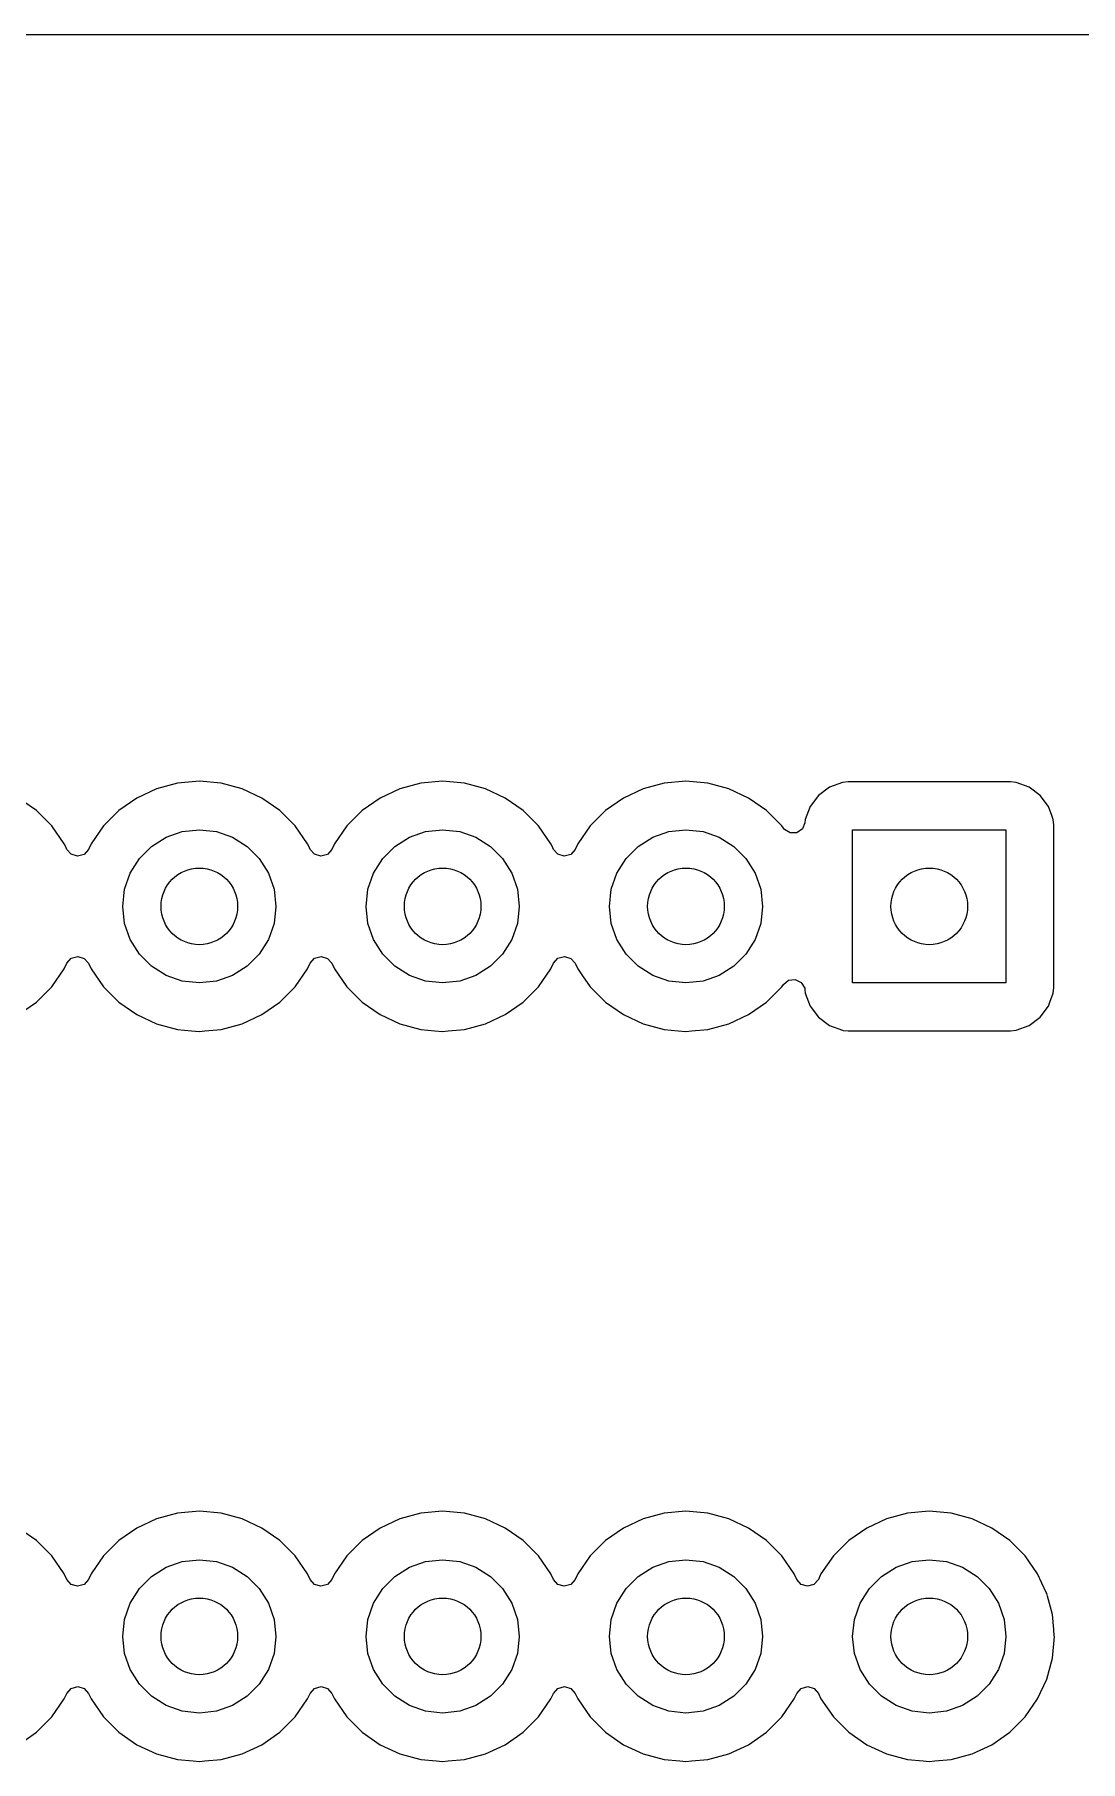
# Model space of a CAD drawing. Extents: x 2.85 to 10.26, y -4.55 to -2.42.
# Drawn here: x 8.475 to 8.905, y -3.131 to -2.421 of the extents above; entities that cross this region are included whole.
import ezdxf

# ---------------------------------------------------------------- set-up
doc = ezdxf.new("R2010")
doc.units = 0
doc.header["$MEASUREMENT"] = 0
doc.layers.add('BLACK', color=7, linetype='CONTINUOUS')

msp = doc.modelspace()

# ---------------------------------------------------------------- linework, layer by layer
at = {"layer": 'BLACK', "linetype": 'CONTINUOUS'}
for p, q in [((5.35134, -2.42128), (10.04727, -2.42128)), ((8.52494, -2.73123), (8.51682, -2.73502)), ((8.53359, -2.72891), (8.52494, -2.73123)), ((8.52494, -2.73123), (8.52494, -2.73123)), ((8.5336, -2.72891), (8.53359, -2.72891)), ((8.54252, -2.72813), (8.5336, -2.72891)), ((8.55144, -2.72891), (8.54252, -2.72813)), ((8.54252, -2.72813), (8.54252, -2.72813)), ((8.5601, -2.73123), (8.55144, -2.72891)), ((8.55144, -2.72891), (8.55144, -2.72891)), ((8.55144, -2.72891), (8.55144, -2.72891)), ((8.55144, -2.72891), (8.55144, -2.72891)), ((8.55144, -2.72891), (8.55144, -2.72891)), ((8.56822, -2.73502), (8.5601, -2.73123)), ((8.5601, -2.73123), (8.5601, -2.73123)), ((8.62494, -2.73123), (8.61682, -2.73502)), ((8.63359, -2.72891), (8.62494, -2.73123)), ((8.62494, -2.73123), (8.62494, -2.73123)), ((8.63359, -2.72891), (8.63359, -2.72891)), ((8.64252, -2.72813), (8.63359, -2.72891)), ((8.65144, -2.72891), (8.64252, -2.72813)), ((8.64252, -2.72813), (8.64252, -2.72813)), ((8.6601, -2.73123), (8.65144, -2.72891)), ((8.65144, -2.72891), (8.65144, -2.72891)), ((8.65144, -2.72891), (8.65144, -2.72891)), ((8.65144, -2.72891), (8.65144, -2.72891)), ((8.65144, -2.72891), (8.65144, -2.72891)), ((8.66822, -2.73502), (8.6601, -2.73123)), ((8.6601, -2.73123), (8.6601, -2.73123)), ((8.72494, -2.73123), (8.71682, -2.73502)), ((8.73359, -2.72891), (8.72494, -2.73123)), ((8.72494, -2.73123), (8.72494, -2.73123)), ((8.74252, -2.72813), (8.73359, -2.72891)), ((8.73359, -2.72891), (8.73359, -2.72891)), ((8.75144, -2.72891), (8.74252, -2.72813)), ((8.74252, -2.72813), (8.74252, -2.72813)), ((8.7601, -2.73123), (8.75144, -2.72891)), ((8.75144, -2.72891), (8.75144, -2.72891)), ((8.75144, -2.72891), (8.75144, -2.72891)), ((8.75144, -2.72891), (8.75144, -2.72891)), ((8.75144, -2.72891), (8.75144, -2.72891)), ((8.76822, -2.73502), (8.7601, -2.73123)), ((8.7601, -2.73123), (8.7601, -2.73123)), ((8.80148, -2.73056), (8.79695, -2.73395)), ((8.80679, -2.72858), (8.80148, -2.73056)), ((8.80148, -2.73056), (8.80148, -2.73056)), ((8.80914, -2.72833), (8.80679, -2.72858)), ((8.8759, -2.72833), (8.80914, -2.72833)), ((8.80914, -2.72833), (8.80914, -2.72833)), ((8.87825, -2.72858), (8.8759, -2.72833)), ((8.8759, -2.72833), (8.8759, -2.72833)), ((8.8759, -2.72833), (8.8759, -2.72833)), ((8.8759, -2.72833), (8.8759, -2.72833)), ((8.88356, -2.73056), (8.87825, -2.72858)), ((8.87825, -2.72858), (8.87825, -2.72858)), ((8.88809, -2.73395), (8.88356, -2.73056)), ((8.88356, -2.73056), (8.88356, -2.73056)), ((8.47556, -2.74016), (8.46822, -2.73502)), ((8.51682, -2.73502), (8.50948, -2.74016)), ((8.51682, -2.73502), (8.51682, -2.73502)), ((8.57556, -2.74016), (8.56822, -2.73502)), ((8.56822, -2.73502), (8.56822, -2.73502)), ((8.61682, -2.73502), (8.60948, -2.74016)), ((8.61682, -2.73502), (8.61682, -2.73502)), ((8.67556, -2.74016), (8.66822, -2.73502)), ((8.66822, -2.73502), (8.66822, -2.73502)), ((8.71682, -2.73502), (8.70948, -2.74016)), ((8.71682, -2.73502), (8.71682, -2.73502)), ((8.77556, -2.74016), (8.76822, -2.73502)), ((8.76822, -2.73502), (8.76822, -2.73502)), ((8.79355, -2.73849), (8.79157, -2.7438)), ((8.79695, -2.73395), (8.79355, -2.73849)), ((8.79355, -2.73849), (8.79355, -2.73849)), ((8.79695, -2.73395), (8.79695, -2.73395)), ((8.89149, -2.73849), (8.88809, -2.73395)), ((8.88809, -2.73395), (8.88809, -2.73395)), ((8.89288, -2.74223), (8.89149, -2.73849)), ((8.89149, -2.73849), (8.89149, -2.73849)), ((8.48189, -2.74649), (8.47556, -2.74016)), ((8.50948, -2.74016), (8.50315, -2.74649)), ((8.58189, -2.74649), (8.57556, -2.74016)), ((8.60948, -2.74016), (8.60315, -2.74649)), ((8.68189, -2.74649), (8.67556, -2.74016)), ((8.70948, -2.74016), (8.70315, -2.74649)), ((8.78189, -2.74649), (8.77556, -2.74016)), ((8.79142, -2.74518), (8.79037, -2.74772)), ((8.79157, -2.7438), (8.79142, -2.74518)), ((8.89347, -2.7438), (8.89288, -2.74223)), ((8.89372, -2.74615), (8.89347, -2.7438)), ((8.89372, -2.81291), (8.89372, -2.74615)), ((8.48703, -2.75383), (8.48189, -2.74649)), ((8.48189, -2.74649), (8.48189, -2.74649)), ((8.50315, -2.74649), (8.49801, -2.75383)), ((8.52288, -2.7549), (8.52885, -2.75115)), ((8.52885, -2.75115), (8.53551, -2.74882)), ((8.53551, -2.74882), (8.54252, -2.74803)), ((8.54252, -2.74803), (8.54953, -2.74882)), ((8.54953, -2.74882), (8.55619, -2.75115)), ((8.55619, -2.75115), (8.56216, -2.7549)), ((8.58703, -2.75383), (8.58189, -2.74649)), ((8.58189, -2.74649), (8.58189, -2.74649)), ((8.60315, -2.74649), (8.59801, -2.75383)), ((8.62288, -2.7549), (8.62885, -2.75115)), ((8.62885, -2.75115), (8.63551, -2.74882)), ((8.63551, -2.74882), (8.64252, -2.74803)), ((8.64252, -2.74803), (8.64953, -2.74882)), ((8.64953, -2.74882), (8.65619, -2.75115)), ((8.65619, -2.75115), (8.66216, -2.7549)), ((8.68703, -2.75383), (8.68189, -2.74649)), ((8.68189, -2.74649), (8.68189, -2.74649)), ((8.70315, -2.74649), (8.69801, -2.75383)), ((8.72288, -2.7549), (8.72885, -2.75115)), ((8.72885, -2.75115), (8.73551, -2.74882)), ((8.73551, -2.74882), (8.74252, -2.74803)), ((8.74252, -2.74803), (8.74953, -2.74882)), ((8.74953, -2.74882), (8.75619, -2.75115)), ((8.75619, -2.75115), (8.76216, -2.7549)), ((8.78257, -2.74746), (8.78189, -2.74649)), ((8.783, -2.74799), (8.78257, -2.74746)), ((8.78536, -2.74939), (8.783, -2.74799)), ((8.78811, -2.74929), (8.78536, -2.74939)), ((8.79037, -2.74772), (8.78811, -2.74929)), ((8.81102, -2.81102), (8.81102, -2.74803)), ((8.81102, -2.74803), (8.87402, -2.74803)), ((8.87402, -2.74803), (8.87402, -2.81102)), ((8.48747, -2.75477), (8.48703, -2.75383)), ((8.4881, -2.75611), (8.48747, -2.75477)), ((8.48985, -2.75814), (8.4881, -2.75611)), ((8.49248, -2.75893), (8.48985, -2.75814)), ((8.49513, -2.75818), (8.49248, -2.75893)), ((8.49694, -2.75611), (8.49513, -2.75818)), ((8.49801, -2.75383), (8.49694, -2.75611)), ((8.49801, -2.75383), (8.49801, -2.75383)), ((8.51414, -2.76586), (8.5179, -2.75989)), ((8.5179, -2.75989), (8.52288, -2.7549)), ((8.56216, -2.7549), (8.56714, -2.75989)), ((8.56714, -2.75989), (8.5709, -2.76586)), ((8.58747, -2.75477), (8.58703, -2.75383)), ((8.5881, -2.75611), (8.58747, -2.75477)), ((8.58985, -2.75814), (8.5881, -2.75611)), ((8.59248, -2.75893), (8.58985, -2.75814)), ((8.59513, -2.75818), (8.59248, -2.75893)), ((8.59694, -2.75611), (8.59513, -2.75818)), ((8.598, -2.75384), (8.59694, -2.75611)), ((8.59801, -2.75383), (8.598, -2.75384)), ((8.59801, -2.75383), (8.59801, -2.75383)), ((8.61414, -2.76586), (8.6179, -2.75989)), ((8.6179, -2.75989), (8.62288, -2.7549)), ((8.66216, -2.7549), (8.66714, -2.75989)), ((8.66714, -2.75989), (8.6709, -2.76586)), ((8.68747, -2.75477), (8.68703, -2.75383)), ((8.6881, -2.75611), (8.68747, -2.75477)), ((8.68985, -2.75814), (8.6881, -2.75611)), ((8.69248, -2.75893), (8.68985, -2.75814)), ((8.69513, -2.75818), (8.69248, -2.75893)), ((8.69694, -2.75611), (8.69513, -2.75818)), ((8.69801, -2.75383), (8.69694, -2.75611)), ((8.69801, -2.75383), (8.69801, -2.75383)), ((8.71414, -2.76586), (8.7179, -2.75989)), ((8.7179, -2.75989), (8.72288, -2.7549)), ((8.76216, -2.7549), (8.76714, -2.75989)), ((8.76714, -2.75989), (8.7709, -2.76586)), ((8.51181, -2.77252), (8.51414, -2.76586)), ((8.5709, -2.76586), (8.57323, -2.77252)), ((8.61181, -2.77252), (8.61414, -2.76586)), ((8.6709, -2.76586), (8.67323, -2.77252)), ((8.71181, -2.77252), (8.71414, -2.76586)), ((8.7709, -2.76586), (8.77323, -2.77252)), ((8.51102, -2.77953), (8.51181, -2.77252)), ((8.57323, -2.77252), (8.57402, -2.77953)), ((8.61102, -2.77953), (8.61181, -2.77252)), ((8.67323, -2.77252), (8.67402, -2.77953)), ((8.71102, -2.77953), (8.71181, -2.77252)), ((8.77323, -2.77252), (8.77402, -2.77953)), ((8.51181, -2.78654), (8.51102, -2.77953)), ((8.57402, -2.77953), (8.57323, -2.78654)), ((8.61181, -2.78654), (8.61102, -2.77953)), ((8.67402, -2.77953), (8.67323, -2.78654)), ((8.71181, -2.78654), (8.71102, -2.77953)), ((8.77402, -2.77953), (8.77323, -2.78654)), ((8.51414, -2.79319), (8.51181, -2.78654)), ((8.57323, -2.78654), (8.5709, -2.79319)), ((8.61414, -2.79319), (8.61181, -2.78654)), ((8.67323, -2.78654), (8.6709, -2.79319)), ((8.71414, -2.79319), (8.71181, -2.78654)), ((8.77323, -2.78654), (8.7709, -2.79319)), ((8.5179, -2.79917), (8.51414, -2.79319)), ((8.5709, -2.79319), (8.56714, -2.79917)), ((8.6179, -2.79917), (8.61414, -2.79319)), ((8.6709, -2.79319), (8.66714, -2.79917)), ((8.7179, -2.79917), (8.71414, -2.79319)), ((8.7709, -2.79319), (8.76714, -2.79917)), ((8.48703, -2.80523), (8.4881, -2.80294)), ((8.4881, -2.80294), (8.48991, -2.80088)), ((8.48991, -2.80088), (8.49256, -2.80012)), ((8.49256, -2.80012), (8.49519, -2.80092)), ((8.49519, -2.80092), (8.49694, -2.80294)), ((8.49694, -2.80294), (8.49801, -2.80523)), ((8.52288, -2.80415), (8.5179, -2.79917)), ((8.56714, -2.79917), (8.56216, -2.80415)), ((8.58703, -2.80523), (8.5881, -2.80294)), ((8.5881, -2.80294), (8.58991, -2.80088)), ((8.58991, -2.80088), (8.59256, -2.80012)), ((8.59256, -2.80012), (8.59519, -2.80092)), ((8.59519, -2.80092), (8.59694, -2.80294)), ((8.59694, -2.80294), (8.59801, -2.80523)), ((8.62288, -2.80415), (8.6179, -2.79917)), ((8.66714, -2.79917), (8.66216, -2.80415)), ((8.68703, -2.80523), (8.6881, -2.80294)), ((8.6881, -2.80294), (8.68991, -2.80088)), ((8.68991, -2.80088), (8.69256, -2.80012)), ((8.69256, -2.80012), (8.69519, -2.80092)), ((8.69519, -2.80092), (8.69694, -2.80294)), ((8.69694, -2.80294), (8.69801, -2.80523)), ((8.72288, -2.80415), (8.7179, -2.79917)), ((8.76714, -2.79917), (8.76216, -2.80415)), ((8.48189, -2.81256), (8.48703, -2.80523)), ((8.49801, -2.80523), (8.49801, -2.80523)), ((8.49801, -2.80523), (8.50315, -2.81256)), ((8.52885, -2.8079), (8.52288, -2.80415)), ((8.53551, -2.81023), (8.52885, -2.8079)), ((8.55619, -2.8079), (8.54953, -2.81023)), ((8.56216, -2.80415), (8.55619, -2.8079)), ((8.58189, -2.81256), (8.58703, -2.80523)), ((8.59801, -2.80523), (8.59801, -2.80523)), ((8.59801, -2.80523), (8.60315, -2.81256)), ((8.62885, -2.8079), (8.62288, -2.80415)), ((8.63551, -2.81023), (8.62885, -2.8079)), ((8.65619, -2.8079), (8.64953, -2.81023)), ((8.66216, -2.80415), (8.65619, -2.8079)), ((8.68189, -2.81256), (8.68703, -2.80523)), ((8.69801, -2.80523), (8.70002, -2.8081)), ((8.70002, -2.8081), (8.70315, -2.81256)), ((8.72885, -2.8079), (8.72288, -2.80415)), ((8.73551, -2.81023), (8.72885, -2.8079)), ((8.75619, -2.8079), (8.74953, -2.81023)), ((8.76216, -2.80415), (8.75619, -2.8079)), ((8.78257, -2.8116), (8.78472, -2.80988)), ((8.78472, -2.80988), (8.78745, -2.8096)), ((8.78745, -2.8096), (8.78991, -2.81084)), ((8.47556, -2.8189), (8.48189, -2.81256)), ((8.50315, -2.81256), (8.50948, -2.8189)), ((8.54252, -2.81102), (8.53551, -2.81023)), ((8.54953, -2.81023), (8.54252, -2.81102)), ((8.57556, -2.8189), (8.58189, -2.81256)), ((8.60315, -2.81256), (8.60948, -2.8189)), ((8.64252, -2.81102), (8.63551, -2.81023)), ((8.64953, -2.81023), (8.64252, -2.81102)), ((8.67556, -2.8189), (8.68189, -2.81256)), ((8.70315, -2.81256), (8.70948, -2.8189)), ((8.74252, -2.81102), (8.73551, -2.81023)), ((8.74953, -2.81023), (8.74252, -2.81102)), ((8.77556, -2.8189), (8.78189, -2.81256)), ((8.78189, -2.81256), (8.78257, -2.8116)), ((8.78991, -2.81084), (8.7913, -2.81321)), ((8.7913, -2.81321), (8.79142, -2.81387)), ((8.79142, -2.81387), (8.79157, -2.81526)), ((8.79157, -2.81526), (8.79355, -2.82056)), ((8.87402, -2.81102), (8.81102, -2.81102)), ((8.89211, -2.8189), (8.89347, -2.81526)), ((8.89347, -2.81526), (8.89372, -2.81291)), ((8.46822, -2.82404), (8.47556, -2.8189)), ((8.50948, -2.8189), (8.50948, -2.8189)), ((8.50948, -2.8189), (8.51682, -2.82404)), ((8.51682, -2.82404), (8.52494, -2.82782)), ((8.5601, -2.82782), (8.56822, -2.82404)), ((8.56822, -2.82404), (8.57556, -2.8189)), ((8.60948, -2.8189), (8.60948, -2.8189)), ((8.60948, -2.8189), (8.61682, -2.82404)), ((8.61682, -2.82404), (8.62494, -2.82782)), ((8.6601, -2.82782), (8.66822, -2.82404)), ((8.66822, -2.82404), (8.67556, -2.8189)), ((8.70948, -2.8189), (8.70948, -2.8189)), ((8.70948, -2.8189), (8.71682, -2.82404)), ((8.71682, -2.82404), (8.72494, -2.82782)), ((8.7601, -2.82782), (8.76822, -2.82404)), ((8.76822, -2.82404), (8.77556, -2.8189)), ((8.79355, -2.82056), (8.79355, -2.82056)), ((8.79355, -2.82056), (8.79695, -2.8251)), ((8.88809, -2.8251), (8.89149, -2.82056)), ((8.89149, -2.82056), (8.89211, -2.8189)), ((8.52494, -2.82782), (8.53359, -2.83014)), ((8.53359, -2.83014), (8.53926, -2.83064)), ((8.53926, -2.83064), (8.54252, -2.83092)), ((8.54252, -2.83092), (8.54476, -2.83073)), ((8.54252, -2.83092), (8.54252, -2.83092)), ((8.54252, -2.83092), (8.54252, -2.83092)), ((8.54476, -2.83073), (8.55144, -2.83014)), ((8.55144, -2.83014), (8.5601, -2.82782)), ((8.62494, -2.82782), (8.63359, -2.83014)), ((8.63359, -2.83014), (8.63926, -2.83064)), ((8.63926, -2.83064), (8.64252, -2.83092)), ((8.64252, -2.83092), (8.64476, -2.83073)), ((8.64252, -2.83092), (8.64252, -2.83092)), ((8.64252, -2.83092), (8.64252, -2.83092)), ((8.64476, -2.83073), (8.65144, -2.83014)), ((8.65144, -2.83014), (8.6601, -2.82782)), ((8.72494, -2.82782), (8.73359, -2.83014)), ((8.73359, -2.83014), (8.73926, -2.83064)), ((8.73926, -2.83064), (8.74252, -2.83092)), ((8.74252, -2.83092), (8.74476, -2.83073)), ((8.74252, -2.83092), (8.74252, -2.83092)), ((8.74252, -2.83092), (8.74252, -2.83092)), ((8.74476, -2.83073), (8.75144, -2.83014)), ((8.75144, -2.83014), (8.7601, -2.82782)), ((8.79695, -2.8251), (8.79695, -2.8251)), ((8.79695, -2.8251), (8.80148, -2.8285)), ((8.80148, -2.8285), (8.80148, -2.8285)), ((8.80148, -2.8285), (8.80679, -2.83048)), ((8.80679, -2.83048), (8.80679, -2.83048)), ((8.80679, -2.83048), (8.80706, -2.83051)), ((8.80706, -2.83051), (8.80914, -2.83073)), ((8.80914, -2.83073), (8.8759, -2.83073)), ((8.8759, -2.83073), (8.87825, -2.83048)), ((8.87825, -2.83048), (8.88356, -2.8285)), ((8.88356, -2.8285), (8.88809, -2.8251)), ((8.53359, -3.02891), (8.52494, -3.03123)), ((8.5336, -3.02891), (8.53359, -3.02891)), ((8.54252, -3.02813), (8.5336, -3.02891)), ((8.55144, -3.02891), (8.54252, -3.02813)), ((8.54252, -3.02813), (8.54252, -3.02813)), ((8.5601, -3.03123), (8.55144, -3.02891)), ((8.55144, -3.02891), (8.55144, -3.02891)), ((8.55144, -3.02891), (8.55144, -3.02891)), ((8.55144, -3.02891), (8.55144, -3.02891)), ((8.55144, -3.02891), (8.55144, -3.02891)), ((8.63359, -3.02891), (8.62494, -3.03123)), ((8.64252, -3.02813), (8.63359, -3.02891)), ((8.63359, -3.02891), (8.63359, -3.02891)), ((8.65144, -3.02891), (8.64252, -3.02813)), ((8.64252, -3.02813), (8.64252, -3.02813)), ((8.6601, -3.03123), (8.65144, -3.02891)), ((8.65144, -3.02891), (8.65144, -3.02891)), ((8.65144, -3.02891), (8.65144, -3.02891)), ((8.65144, -3.02891), (8.65144, -3.02891)), ((8.65144, -3.02891), (8.65144, -3.02891)), ((8.73359, -3.02891), (8.72494, -3.03123)), ((8.74252, -3.02813), (8.73359, -3.02891)), ((8.73359, -3.02891), (8.73359, -3.02891)), ((8.75144, -3.02891), (8.74252, -3.02813)), ((8.74252, -3.02813), (8.74252, -3.02813)), ((8.7601, -3.03123), (8.75144, -3.02891)), ((8.75144, -3.02891), (8.75144, -3.02891)), ((8.75144, -3.02891), (8.75144, -3.02891)), ((8.75144, -3.02891), (8.75144, -3.02891)), ((8.75144, -3.02891), (8.75144, -3.02891)), ((8.83359, -3.02891), (8.82494, -3.03123)), ((8.84252, -3.02813), (8.83359, -3.02891)), ((8.83359, -3.02891), (8.83359, -3.02891)), ((8.85144, -3.02891), (8.84252, -3.02813)), ((8.84252, -3.02813), (8.84252, -3.02813)), ((8.8601, -3.03123), (8.85144, -3.02891)), ((8.85144, -3.02891), (8.85144, -3.02891)), ((8.85144, -3.02891), (8.85144, -3.02891)), ((8.85144, -3.02891), (8.85144, -3.02891)), ((8.85144, -3.02891), (8.85144, -3.02891)), ((8.47556, -3.04016), (8.46822, -3.03502)), ((8.51682, -3.03502), (8.50948, -3.04016)), ((8.52494, -3.03123), (8.51682, -3.03502)), ((8.51682, -3.03502), (8.51682, -3.03502)), ((8.52494, -3.03123), (8.52494, -3.03123)), ((8.56822, -3.03502), (8.5601, -3.03123)), ((8.5601, -3.03123), (8.5601, -3.03123)), ((8.57556, -3.04016), (8.56822, -3.03502)), ((8.56822, -3.03502), (8.56822, -3.03502)), ((8.61682, -3.03502), (8.60948, -3.04016)), ((8.62494, -3.03123), (8.61682, -3.03502)), ((8.61682, -3.03502), (8.61682, -3.03502)), ((8.62494, -3.03123), (8.62494, -3.03123)), ((8.66822, -3.03502), (8.6601, -3.03123)), ((8.6601, -3.03123), (8.6601, -3.03123)), ((8.67556, -3.04016), (8.66822, -3.03502)), ((8.66822, -3.03502), (8.66822, -3.03502)), ((8.71682, -3.03502), (8.70948, -3.04016)), ((8.72494, -3.03123), (8.71682, -3.03502)), ((8.71682, -3.03502), (8.71682, -3.03502)), ((8.72494, -3.03123), (8.72494, -3.03123)), ((8.76822, -3.03502), (8.7601, -3.03123)), ((8.7601, -3.03123), (8.7601, -3.03123)), ((8.77556, -3.04016), (8.76822, -3.03502)), ((8.76822, -3.03502), (8.76822, -3.03502)), ((8.81682, -3.03502), (8.80948, -3.04016)), ((8.82494, -3.03123), (8.81682, -3.03502)), ((8.81682, -3.03502), (8.81682, -3.03502)), ((8.82494, -3.03123), (8.82494, -3.03123)), ((8.86822, -3.03502), (8.8601, -3.03123)), ((8.8601, -3.03123), (8.8601, -3.03123)), ((8.87556, -3.04016), (8.86822, -3.03502)), ((8.86822, -3.03502), (8.86822, -3.03502)), ((8.48189, -3.04649), (8.47556, -3.04016)), ((8.50948, -3.04016), (8.50315, -3.04649)), ((8.58189, -3.04649), (8.57556, -3.04016)), ((8.60948, -3.04016), (8.60315, -3.04649)), ((8.68189, -3.04649), (8.67556, -3.04016)), ((8.70948, -3.04016), (8.70315, -3.04649)), ((8.78189, -3.04649), (8.77556, -3.04016)), ((8.80948, -3.04016), (8.80315, -3.04649)), ((8.88189, -3.04649), (8.87556, -3.04016)), ((8.48703, -3.05383), (8.48189, -3.04649)), ((8.48189, -3.04649), (8.48189, -3.04649)), ((8.50315, -3.04649), (8.49801, -3.05383)), ((8.52288, -3.0549), (8.52885, -3.05115)), ((8.52885, -3.05115), (8.53551, -3.04882)), ((8.53551, -3.04882), (8.54252, -3.04803)), ((8.54252, -3.04803), (8.54953, -3.04882)), ((8.54953, -3.04882), (8.55619, -3.05115)), ((8.55619, -3.05115), (8.56216, -3.0549)), ((8.58703, -3.05383), (8.58189, -3.04649)), ((8.58189, -3.04649), (8.58189, -3.04649)), ((8.60315, -3.04649), (8.59801, -3.05383)), ((8.62288, -3.0549), (8.62885, -3.05115)), ((8.62885, -3.05115), (8.63551, -3.04882)), ((8.63551, -3.04882), (8.64252, -3.04803)), ((8.64252, -3.04803), (8.64953, -3.04882)), ((8.64953, -3.04882), (8.65619, -3.05115)), ((8.65619, -3.05115), (8.66216, -3.0549)), ((8.68703, -3.05383), (8.68189, -3.04649)), ((8.68189, -3.04649), (8.68189, -3.04649)), ((8.70315, -3.04649), (8.69801, -3.05383)), ((8.72288, -3.0549), (8.72885, -3.05115)), ((8.72885, -3.05115), (8.73551, -3.04882)), ((8.73551, -3.04882), (8.74252, -3.04803)), ((8.74252, -3.04803), (8.74953, -3.04882)), ((8.74953, -3.04882), (8.75619, -3.05115)), ((8.75619, -3.05115), (8.76216, -3.0549)), ((8.78703, -3.05383), (8.78189, -3.04649)), ((8.78189, -3.04649), (8.78189, -3.04649)), ((8.80315, -3.04649), (8.79801, -3.05383)), ((8.82288, -3.0549), (8.82885, -3.05115)), ((8.82885, -3.05115), (8.83551, -3.04882)), ((8.83551, -3.04882), (8.84252, -3.04803)), ((8.84252, -3.04803), (8.84953, -3.04882)), ((8.84953, -3.04882), (8.85619, -3.05115)), ((8.85619, -3.05115), (8.86216, -3.0549)), ((8.88703, -3.05383), (8.88189, -3.04649)), ((8.88189, -3.04649), (8.88189, -3.04649)), ((8.48703, -3.05384), (8.48703, -3.05383)), ((8.4881, -3.05611), (8.48703, -3.05384)), ((8.48985, -3.05814), (8.4881, -3.05611)), ((8.49248, -3.05893), (8.48985, -3.05814)), ((8.49513, -3.05818), (8.49248, -3.05893)), ((8.49694, -3.05611), (8.49513, -3.05818)), ((8.49801, -3.05383), (8.49694, -3.05611)), ((8.49801, -3.05383), (8.49801, -3.05383)), ((8.5179, -3.05989), (8.52288, -3.0549)), ((8.56216, -3.0549), (8.56714, -3.05989)), ((8.58703, -3.05384), (8.58703, -3.05383)), ((8.5881, -3.05611), (8.58703, -3.05384)), ((8.58985, -3.05814), (8.5881, -3.05611)), ((8.59248, -3.05893), (8.58985, -3.05814)), ((8.59513, -3.05818), (8.59248, -3.05893)), ((8.59694, -3.05611), (8.59513, -3.05818)), ((8.59801, -3.05383), (8.59694, -3.05611)), ((8.59801, -3.05383), (8.59801, -3.05383)), ((8.6179, -3.05989), (8.62288, -3.0549)), ((8.66216, -3.0549), (8.66714, -3.05989)), ((8.68703, -3.05384), (8.68703, -3.05383)), ((8.6881, -3.05611), (8.68703, -3.05384)), ((8.68985, -3.05814), (8.6881, -3.05611)), ((8.69248, -3.05893), (8.68985, -3.05814)), ((8.69513, -3.05818), (8.69248, -3.05893)), ((8.69694, -3.05611), (8.69513, -3.05818)), ((8.69801, -3.05383), (8.69694, -3.05611)), ((8.69801, -3.05383), (8.69801, -3.05383)), ((8.7179, -3.05989), (8.72288, -3.0549)), ((8.76216, -3.0549), (8.76714, -3.05989)), ((8.78703, -3.05384), (8.78703, -3.05383)), ((8.7881, -3.05611), (8.78703, -3.05384)), ((8.78985, -3.05814), (8.7881, -3.05611)), ((8.79248, -3.05893), (8.78985, -3.05814)), ((8.79513, -3.05818), (8.79248, -3.05893)), ((8.79694, -3.05611), (8.79513, -3.05818)), ((8.79801, -3.05383), (8.79694, -3.05611)), ((8.79801, -3.05383), (8.79801, -3.05383)), ((8.8179, -3.05989), (8.82288, -3.0549)), ((8.86216, -3.0549), (8.86714, -3.05989)), ((8.8906, -3.06148), (8.88703, -3.05383)), ((8.51414, -3.06586), (8.5179, -3.05989)), ((8.56714, -3.05989), (8.5709, -3.06586)), ((8.61414, -3.06586), (8.6179, -3.05989)), ((8.66714, -3.05989), (8.6709, -3.06586)), ((8.71414, -3.06586), (8.7179, -3.05989)), ((8.76714, -3.05989), (8.7709, -3.06586)), ((8.81414, -3.06586), (8.8179, -3.05989)), ((8.86714, -3.05989), (8.8709, -3.06586)), ((8.89082, -3.06195), (8.8906, -3.06148)), ((8.8911, -3.06299), (8.89082, -3.06195)), ((8.89082, -3.06195), (8.89082, -3.06195)), ((8.89314, -3.0706), (8.8911, -3.06299)), ((8.51102, -3.07953), (8.51181, -3.07252)), ((8.51181, -3.07252), (8.51414, -3.06586)), ((8.5709, -3.06586), (8.57323, -3.07252)), ((8.57323, -3.07252), (8.57402, -3.07953)), ((8.61102, -3.07953), (8.61181, -3.07252)), ((8.61181, -3.07252), (8.61414, -3.06586)), ((8.6709, -3.06586), (8.67323, -3.07252)), ((8.67323, -3.07252), (8.67402, -3.07953)), ((8.71102, -3.07953), (8.71181, -3.07252)), ((8.71181, -3.07252), (8.71414, -3.06586)), ((8.7709, -3.06586), (8.77323, -3.07252)), ((8.77323, -3.07252), (8.77402, -3.07953)), ((8.81102, -3.07953), (8.81181, -3.07252)), ((8.81181, -3.07252), (8.81414, -3.06586)), ((8.8709, -3.06586), (8.87323, -3.07252)), ((8.87323, -3.07252), (8.87402, -3.07953)), ((8.89367, -3.07675), (8.89314, -3.0706)), ((8.51181, -3.08654), (8.51102, -3.07953)), ((8.57402, -3.07953), (8.57323, -3.08654)), ((8.61181, -3.08654), (8.61102, -3.07953)), ((8.67402, -3.07953), (8.67323, -3.08654)), ((8.71181, -3.08654), (8.71102, -3.07953)), ((8.77402, -3.07953), (8.77323, -3.08654)), ((8.81181, -3.08654), (8.81102, -3.07953)), ((8.87402, -3.07953), (8.87323, -3.08654)), ((8.89314, -3.08845), (8.89392, -3.07953)), ((8.89389, -3.07925), (8.89367, -3.07675)), ((8.89392, -3.07953), (8.89389, -3.07925)), ((8.51414, -3.09319), (8.51181, -3.08654)), ((8.57323, -3.08654), (8.5709, -3.09319)), ((8.61414, -3.09319), (8.61181, -3.08654)), ((8.67323, -3.08654), (8.6709, -3.09319)), ((8.71414, -3.09319), (8.71181, -3.08654)), ((8.77323, -3.08654), (8.7709, -3.09319)), ((8.81414, -3.09319), (8.81181, -3.08654)), ((8.87323, -3.08654), (8.8709, -3.09319)), ((8.5179, -3.09917), (8.51414, -3.09319)), ((8.5709, -3.09319), (8.56714, -3.09917)), ((8.6179, -3.09917), (8.61414, -3.09319)), ((8.6709, -3.09319), (8.66714, -3.09917)), ((8.7179, -3.09917), (8.71414, -3.09319)), ((8.7709, -3.09319), (8.76714, -3.09917)), ((8.8179, -3.09917), (8.81414, -3.09319)), ((8.8709, -3.09319), (8.86714, -3.09917)), ((8.89082, -3.09711), (8.89314, -3.08845)), ((8.4881, -3.10294), (8.48991, -3.10088)), ((8.48991, -3.10088), (8.49256, -3.10012)), ((8.49256, -3.10012), (8.49519, -3.10092)), ((8.49519, -3.10092), (8.49694, -3.10294)), ((8.52288, -3.10415), (8.5179, -3.09917)), ((8.56714, -3.09917), (8.56216, -3.10415)), ((8.5881, -3.10294), (8.58991, -3.10088)), ((8.58991, -3.10088), (8.59256, -3.10012)), ((8.59256, -3.10012), (8.59519, -3.10092)), ((8.59519, -3.10092), (8.59694, -3.10294)), ((8.62288, -3.10415), (8.6179, -3.09917)), ((8.66714, -3.09917), (8.66216, -3.10415)), ((8.6881, -3.10294), (8.68991, -3.10088)), ((8.68991, -3.10088), (8.69256, -3.10012)), ((8.69256, -3.10012), (8.69519, -3.10092)), ((8.69519, -3.10092), (8.69694, -3.10294)), ((8.72288, -3.10415), (8.7179, -3.09917)), ((8.76714, -3.09917), (8.76216, -3.10415)), ((8.7881, -3.10294), (8.78991, -3.10088)), ((8.78991, -3.10088), (8.79256, -3.10012)), ((8.79256, -3.10012), (8.79519, -3.10092)), ((8.79519, -3.10092), (8.79694, -3.10294)), ((8.82288, -3.10415), (8.8179, -3.09917)), ((8.86714, -3.09917), (8.86216, -3.10415)), ((8.88703, -3.10523), (8.89082, -3.09711)), ((8.48189, -3.11256), (8.48703, -3.10523)), ((8.48703, -3.10523), (8.4881, -3.10294)), ((8.49694, -3.10294), (8.49801, -3.10523)), ((8.49801, -3.10523), (8.49801, -3.10523)), ((8.49801, -3.10523), (8.50315, -3.11256)), ((8.52885, -3.1079), (8.52288, -3.10415)), ((8.53551, -3.11023), (8.52885, -3.1079)), ((8.55619, -3.1079), (8.54953, -3.11023)), ((8.56216, -3.10415), (8.55619, -3.1079)), ((8.58189, -3.11256), (8.58703, -3.10523)), ((8.58703, -3.10523), (8.5881, -3.10294)), ((8.59694, -3.10294), (8.59801, -3.10523)), ((8.59801, -3.10523), (8.59801, -3.10523)), ((8.59801, -3.10523), (8.60315, -3.11256)), ((8.62885, -3.1079), (8.62288, -3.10415)), ((8.63551, -3.11023), (8.62885, -3.1079)), ((8.65619, -3.1079), (8.64953, -3.11023)), ((8.66216, -3.10415), (8.65619, -3.1079)), ((8.68189, -3.11256), (8.68703, -3.10523)), ((8.68703, -3.10523), (8.6881, -3.10294)), ((8.69694, -3.10294), (8.69801, -3.10523)), ((8.69801, -3.10523), (8.69801, -3.10523)), ((8.69801, -3.10523), (8.70315, -3.11256)), ((8.72885, -3.1079), (8.72288, -3.10415)), ((8.73551, -3.11023), (8.72885, -3.1079)), ((8.75619, -3.1079), (8.74953, -3.11023)), ((8.76216, -3.10415), (8.75619, -3.1079)), ((8.78189, -3.11256), (8.78703, -3.10523)), ((8.78703, -3.10523), (8.7881, -3.10294)), ((8.79694, -3.10294), (8.79801, -3.10523)), ((8.79801, -3.10523), (8.79801, -3.10523)), ((8.79801, -3.10523), (8.80315, -3.11256)), ((8.82885, -3.1079), (8.82288, -3.10415)), ((8.83551, -3.11023), (8.82885, -3.1079)), ((8.85619, -3.1079), (8.84953, -3.11023)), ((8.86216, -3.10415), (8.85619, -3.1079)), ((8.88189, -3.11256), (8.88703, -3.10523)), ((8.47556, -3.1189), (8.48189, -3.11256)), ((8.50315, -3.11256), (8.50948, -3.1189)), ((8.54252, -3.11102), (8.53551, -3.11023)), ((8.54953, -3.11023), (8.54252, -3.11102)), ((8.57556, -3.1189), (8.58189, -3.11256)), ((8.60315, -3.11256), (8.60948, -3.1189)), ((8.64252, -3.11102), (8.63551, -3.11023)), ((8.64953, -3.11023), (8.64252, -3.11102)), ((8.67556, -3.1189), (8.68189, -3.11256)), ((8.70315, -3.11256), (8.70948, -3.1189)), ((8.74252, -3.11102), (8.73551, -3.11023)), ((8.74953, -3.11023), (8.74252, -3.11102)), ((8.77556, -3.1189), (8.78189, -3.11256)), ((8.80315, -3.11256), (8.80948, -3.1189)), ((8.84252, -3.11102), (8.83551, -3.11023)), ((8.84953, -3.11023), (8.84252, -3.11102)), ((8.87556, -3.1189), (8.88028, -3.11417)), ((8.88028, -3.11417), (8.88189, -3.11256)), ((8.46822, -3.12404), (8.47556, -3.1189)), ((8.50948, -3.1189), (8.50948, -3.1189)), ((8.50948, -3.1189), (8.51682, -3.12404)), ((8.56822, -3.12404), (8.57556, -3.1189)), ((8.60948, -3.1189), (8.60948, -3.1189)), ((8.60948, -3.1189), (8.61682, -3.12404)), ((8.66822, -3.12404), (8.67556, -3.1189)), ((8.70948, -3.1189), (8.70948, -3.1189)), ((8.70948, -3.1189), (8.71682, -3.12404)), ((8.76822, -3.12404), (8.77556, -3.1189)), ((8.80948, -3.1189), (8.80948, -3.1189)), ((8.80948, -3.1189), (8.81682, -3.12404)), ((8.86822, -3.12404), (8.87556, -3.1189)), ((8.51682, -3.12404), (8.52494, -3.12782)), ((8.52494, -3.12782), (8.53359, -3.13014)), ((8.55144, -3.13014), (8.5601, -3.12782)), ((8.5601, -3.12782), (8.56822, -3.12404)), ((8.61682, -3.12404), (8.62494, -3.12782)), ((8.62494, -3.12782), (8.63359, -3.13014)), ((8.65144, -3.13014), (8.6601, -3.12782)), ((8.6601, -3.12782), (8.66822, -3.12404)), ((8.71682, -3.12404), (8.72494, -3.12782)), ((8.72494, -3.12782), (8.73359, -3.13014)), ((8.75144, -3.13014), (8.7601, -3.12782)), ((8.7601, -3.12782), (8.76822, -3.12404)), ((8.81682, -3.12404), (8.82494, -3.12782)), ((8.82494, -3.12782), (8.83359, -3.13014)), ((8.85144, -3.13014), (8.8601, -3.12782)), ((8.8601, -3.12782), (8.86822, -3.12404)), ((8.53359, -3.13014), (8.53997, -3.1307)), ((8.53997, -3.1307), (8.54252, -3.13092)), ((8.54252, -3.13092), (8.54475, -3.13073)), ((8.54252, -3.13092), (8.54252, -3.13092)), ((8.54252, -3.13092), (8.54252, -3.13092)), ((8.54475, -3.13073), (8.55144, -3.13014)), ((8.63359, -3.13014), (8.63997, -3.1307)), ((8.63997, -3.1307), (8.64252, -3.13092)), ((8.64252, -3.13092), (8.64475, -3.13073)), ((8.64252, -3.13092), (8.64252, -3.13092)), ((8.64252, -3.13092), (8.64252, -3.13092)), ((8.64475, -3.13073), (8.65144, -3.13014)), ((8.73359, -3.13014), (8.73997, -3.1307)), ((8.73997, -3.1307), (8.74252, -3.13092)), ((8.74252, -3.13092), (8.74475, -3.13073)), ((8.74252, -3.13092), (8.74252, -3.13092)), ((8.74252, -3.13092), (8.74252, -3.13092)), ((8.74475, -3.13073), (8.75144, -3.13014)), ((8.83359, -3.13014), (8.83997, -3.1307)), ((8.83997, -3.1307), (8.84252, -3.13092)), ((8.84252, -3.13092), (8.84475, -3.13073)), ((8.84252, -3.13092), (8.84252, -3.13092)), ((8.84252, -3.13092), (8.84252, -3.13092)), ((8.84475, -3.13073), (8.85144, -3.13014))]:
    msp.add_line(p, q, dxfattribs=at)
at = {"layer": 'BLACK'}
for centre in [(8.54252, -2.77953), (8.64252, -2.77953), (8.74252, -2.77953), (8.84252, -2.77953), (8.54252, -3.07953), (8.64252, -3.07953), (8.74252, -3.07953), (8.84252, -3.07953)]:
    msp.add_circle(centre, 0.01575, dxfattribs=at)

doc.saveas('drawing.dxf')
